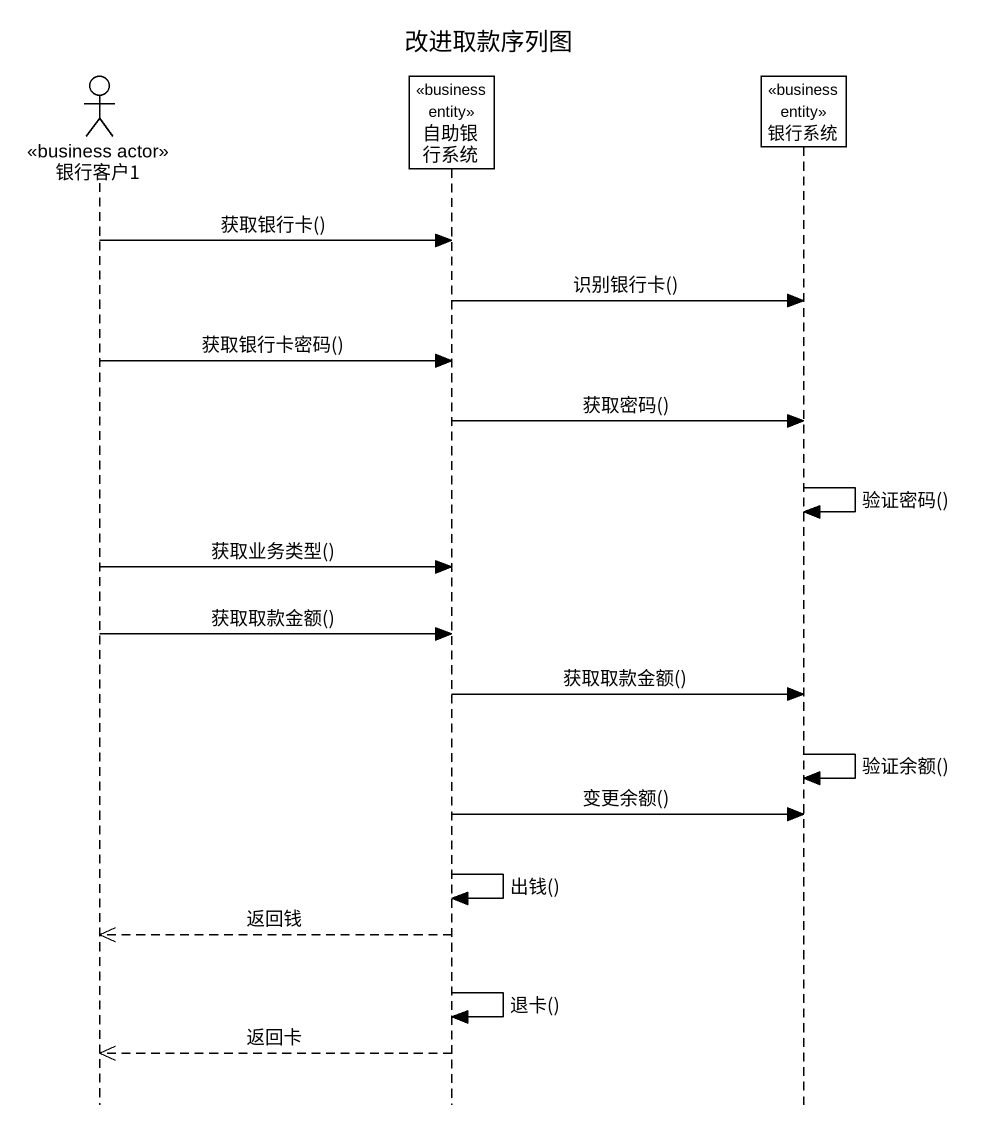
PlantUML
@startuml
title 改进取款序列图
hide footbox
actor 银行客户1 <<business actor>>
participant 自助银行系统 <<business entity>>
participant 银行系统 <<business entity>>

银行客户1 -> 自助银行系统 : 获取银行卡()
自助银行系统 -> 银行系统 : 识别银行卡()
银行客户1 -> 自助银行系统 : 获取银行卡密码()
自助银行系统 -> 银行系统 : 获取密码()
银行系统 -> 银行系统 : 验证密码()
银行客户1 -> 自助银行系统 : 获取业务类型()
银行客户1 -> 自助银行系统 : 获取取款金额()
自助银行系统 -> 银行系统 : 获取取款金额()
银行系统 -> 银行系统 : 验证余额()
自助银行系统 -> 银行系统 : 变更余额()
自助银行系统 -> 自助银行系统 : 出钱()
自助银行系统 -->> 银行客户1 : 返回钱
自助银行系统 -> 自助银行系统 : 退卡()
自助银行系统 -->> 银行客户1 : 返回卡
@enduml
